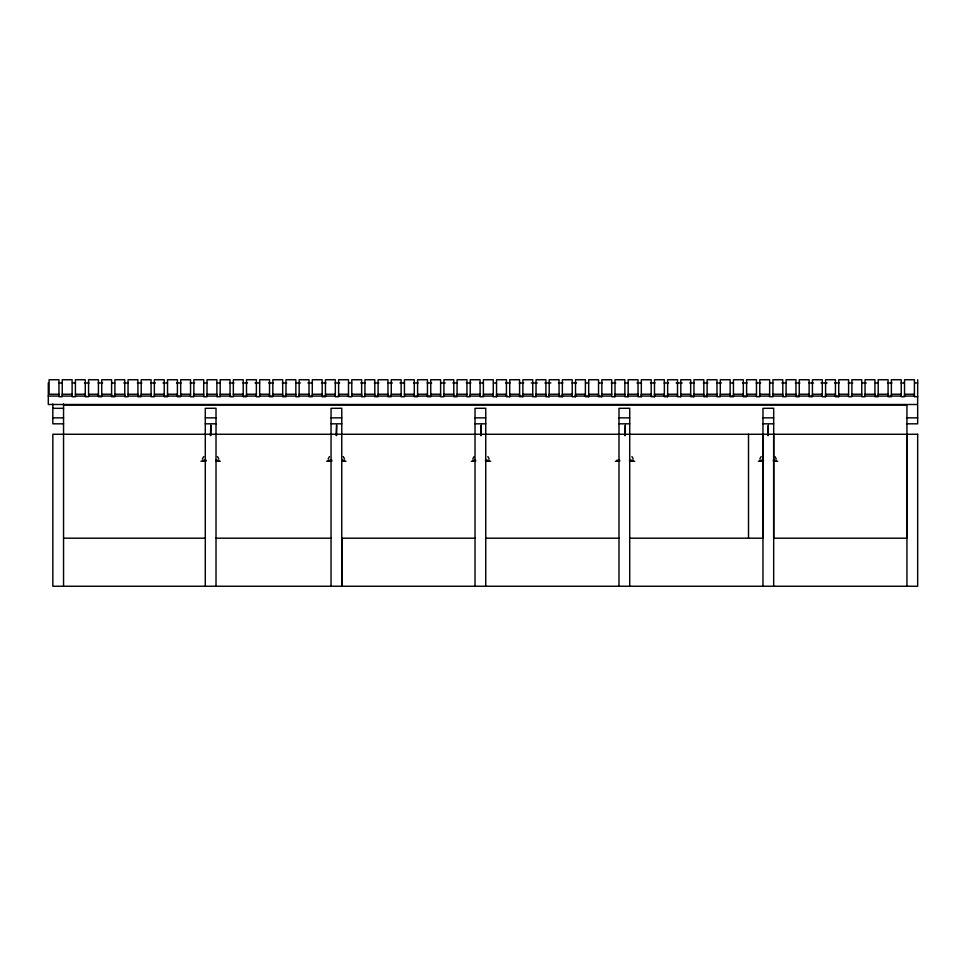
<?xml version="1.0" encoding="UTF-8"?>
<svg xmlns="http://www.w3.org/2000/svg" width="966" height="966" viewBox="0 0 966 966"><rect width="100%" height="100%" fill="white"/><g stroke="black" fill="none" stroke-linecap="round" stroke-linejoin="round"><path stroke-width="1.45" d="M58.95 394.237L49.085 394.237L49.085 379.747L58.95 379.747L58.95 396.724L62.247 396.724L62.247 379.747L72.112 379.747L72.112 396.724L75.408 396.724L75.408 379.747L85.274 379.747L85.274 396.724L88.57 396.724L88.57 379.747L98.435 379.747L98.435 396.724L101.732 396.724L101.732 379.747L111.597 379.747L111.597 396.724L114.894 396.724L114.894 379.747L124.759 379.747L124.759 396.724L128.055 396.724L128.055 379.747L137.921 379.747L137.921 396.724L141.205 396.724L141.205 379.747L151.082 379.747L151.082 396.724L154.367 396.724L154.367 379.747L164.244 379.747L164.244 396.724L167.529 396.724L167.529 379.747L177.406 379.747L177.406 396.724L180.69 396.724L180.69 379.747L190.556 379.747L190.556 396.724L193.852 396.724L193.852 379.747L203.717 379.747L203.717 396.724L207.014 396.724L207.014 379.747L216.879 379.747L216.879 396.724L220.176 396.724L220.176 379.747L230.041 379.747L230.041 396.724L233.337 396.724L233.337 379.747L243.203 379.747L243.203 396.724L246.499 396.724L246.499 379.747L256.364 379.747L256.364 396.724L259.661 396.724L259.661 379.747L269.526 379.747L269.526 396.724L272.823 396.724L272.823 379.747L282.688 379.747L282.688 396.724L285.984 396.724L285.984 379.747L295.85 379.747L295.85 396.724L299.146 396.724L299.146 379.747L309.011 379.747L309.011 396.724L312.296 396.724L312.296 379.747L322.173 379.747L322.173 396.724L325.457 396.724L325.457 379.747L335.335 379.747L335.335 396.724L338.619 396.724L338.619 379.747L348.497 379.747L348.497 396.724L351.781 396.724L351.781 379.747L361.646 379.747L361.646 396.724L364.943 396.724L364.943 379.747L374.808 379.747L374.808 396.724L378.104 396.724L378.104 379.747L387.97 379.747L387.97 396.724L391.266 396.724L391.266 379.747L401.132 379.747L401.132 396.724L404.428 396.724L404.428 379.747L414.293 379.747L414.293 396.724L417.59 396.724L417.59 379.747L427.455 379.747L427.455 396.724L430.751 396.724L430.751 379.747L440.617 379.747L440.617 396.724L443.913 396.724L443.913 379.747L453.779 379.747L453.779 396.724L457.075 396.724L457.075 379.747L466.94 379.747L466.94 396.724L470.237 396.724L470.237 379.747L480.102 379.747L480.102 396.724L483.386 396.724L483.386 379.747L493.264 379.747L493.264 396.724L496.548 396.724L496.548 394.237L506.425 394.237M496.548 396.724L496.548 379.747L506.425 379.747L506.425 396.724L509.71 396.724L509.71 394.237L519.587 394.237M509.71 396.724L509.71 379.747L519.587 379.747L519.587 396.724L522.872 396.724L522.872 394.237L532.737 394.237M522.872 396.724L522.872 379.747L532.737 379.747L532.737 396.724L536.033 396.724L536.033 394.237L545.899 394.237M536.033 396.724L536.033 379.747L545.899 379.747L545.899 396.724L549.195 396.724L549.195 394.237L559.06 394.237M549.195 396.724L549.195 379.747L559.06 379.747L559.06 396.724L562.357 396.724L562.357 394.237L572.222 394.237M562.357 396.724L562.357 379.747L572.222 379.747L572.222 396.724L575.519 396.724L575.519 394.237L585.384 394.237M575.519 396.724L575.519 379.747L585.384 379.747L585.384 396.724L588.68 396.724L588.68 394.237L598.546 394.237M588.68 396.724L588.68 379.747L598.546 379.747L598.546 396.724L601.842 396.724L601.842 394.237L611.707 394.237M601.842 396.724L601.842 379.747L611.707 379.747L611.707 396.724L615.004 396.724L615.004 394.237L624.869 394.237M615.004 396.724L615.004 379.747L624.869 379.747L624.869 396.724L628.166 396.724L628.166 394.237L638.031 394.237M628.166 396.724L628.166 379.747L638.031 379.747L638.031 396.724L641.327 396.724L641.327 394.237L651.193 394.237M641.327 396.724L641.327 379.747L651.193 379.747L651.193 396.724L654.489 396.724L654.489 394.237L664.354 394.237M654.489 396.724L654.489 379.747L664.354 379.747L664.354 396.724L667.639 396.724L667.639 394.237L677.516 394.237M667.639 396.724L667.639 379.747L677.516 379.747L677.516 396.724L680.801 396.724L680.801 394.237L690.678 394.237M680.801 396.724L680.801 379.747L690.678 379.747L690.678 396.724L693.962 396.724L693.962 394.237L703.828 394.237M693.962 396.724L693.962 379.747L703.828 379.747L703.828 396.724L707.124 396.724L707.124 394.237L716.989 394.237M762.971 434.265L762.971 538.195L629.711 538.195M773.681 434.265L773.681 538.195L906.941 538.195L906.941 434.265M707.124 396.724L707.124 379.747L716.989 379.747L716.989 396.724L720.286 396.724L720.286 379.747L730.151 379.747L730.151 396.724L733.448 396.724L733.448 379.747L743.313 379.747L743.313 396.724L746.609 396.724L746.609 379.747L756.475 379.747L756.475 396.724L759.771 396.724L759.771 379.747L769.636 379.747L769.636 396.724L772.933 396.724L772.933 379.747L782.798 379.747L782.798 396.724L786.095 396.724L786.095 379.747L795.96 379.747L795.96 396.724L799.256 396.724L799.256 379.747L809.122 379.747L809.122 396.724L812.418 396.724L812.418 379.747L822.283 379.747L822.283 396.724L825.58 396.724L825.58 394.237L835.445 394.237M825.58 396.724L825.58 379.747L835.445 379.747L835.445 396.724L838.73 396.724L838.73 394.237L848.607 394.237M202.51 458.741L203.741 456.604M328.247 458.741L329.454 456.604M472.857 458.741L474.089 456.604M759.928 458.741L761.16 456.604M58.866 382.971L61.884 382.971M72.45 382.971L75.469 382.971M84.525 382.971L89.053 382.971M98.109 382.971L102.638 382.971M111.694 382.971L114.713 382.971M123.769 382.971L128.297 382.971M137.353 382.971L141.881 382.971M150.925 382.971L155.454 382.971M163 382.971L167.529 382.971M176.585 382.971L181.113 382.971M190.169 382.971L194.697 382.971M203.754 382.971L206.772 382.971M217.338 382.971L220.357 382.971M229.413 382.971L233.941 382.971M242.997 382.971L247.525 382.971M255.072 382.971L259.6 382.971M268.657 382.971L273.185 382.971M282.241 382.971L286.769 382.971M295.825 382.971L300.354 382.971M307.9 382.971L312.429 382.971M321.485 382.971L326.013 382.971M335.057 382.971L339.585 382.971M348.641 382.971L351.66 382.971M360.716 382.971L365.245 382.971M374.301 382.971L378.829 382.971M387.885 382.971L392.413 382.971M399.96 382.971L404.488 382.971M413.545 382.971L418.073 382.971M427.129 382.971L431.657 382.971M440.713 382.971L445.241 382.971M452.788 382.971L457.316 382.971M466.373 382.971L470.901 382.971M479.957 382.971L482.976 382.971M493.541 382.971L496.56 382.971M505.616 382.971L510.145 382.971M519.201 382.971L523.717 382.971M531.264 382.971L537.301 382.971M544.848 382.971L550.886 382.971M558.433 382.971L562.961 382.971M572.017 382.971L576.545 382.971M585.601 382.971L588.62 382.971M599.186 382.971L602.204 382.971M611.261 382.971L615.789 382.971M624.845 382.971L627.864 382.971M636.92 382.971L641.448 382.971M650.504 382.971L655.033 382.971M664.089 382.971L668.617 382.971M676.164 382.971L682.201 382.971M689.748 382.971L694.276 382.971M703.333 382.971L707.861 382.971M716.905 382.971L721.433 382.971M730.489 382.971L733.508 382.971M742.564 382.971L747.092 382.971M756.149 382.971L760.677 382.971M769.733 382.971L772.752 382.971M781.808 382.971L786.336 382.971M795.392 382.971L799.92 382.971M808.977 382.971L813.505 382.971M821.052 382.971L827.089 382.971M834.636 382.971L839.164 382.971M848.22 382.971L852.749 382.971M861.805 382.971L866.333 382.971M875.389 382.971L878.408 382.971M887.464 382.971L891.992 382.971M901.049 382.971L904.055 382.971M914.621 382.971L917.64 382.971M62.247 394.237L72.112 394.237M75.408 394.237L85.274 394.237M88.57 394.237L98.435 394.237M101.732 394.237L111.597 394.237M114.894 394.237L124.759 394.237M128.055 394.237L137.921 394.237M141.205 394.237L151.082 394.237M154.367 394.237L164.244 394.237M167.529 394.237L177.406 394.237M180.69 394.237L190.556 394.237M193.852 394.237L203.717 394.237M207.014 394.237L216.879 394.237M220.176 394.237L230.041 394.237M233.337 394.237L243.203 394.237M246.499 394.237L256.364 394.237M259.661 394.237L269.526 394.237M272.823 394.237L282.688 394.237M285.984 394.237L295.85 394.237M299.146 394.237L309.011 394.237M312.296 394.237L322.173 394.237M325.457 394.237L335.335 394.237M338.619 394.237L348.497 394.237M351.781 394.237L361.646 394.237M364.943 394.237L374.808 394.237M378.104 394.237L387.97 394.237M391.266 394.237L401.132 394.237M404.428 394.237L414.293 394.237M417.59 394.237L427.455 394.237M430.751 394.237L440.617 394.237M443.913 394.237L453.779 394.237M457.075 394.237L466.94 394.237M470.237 394.237L480.102 394.237M483.386 394.237L493.264 394.237M720.286 394.237L730.151 394.237M733.448 394.237L743.313 394.237M746.609 394.237L756.475 394.237M759.771 394.237L769.636 394.237M772.933 394.237L782.798 394.237M786.095 394.237L795.96 394.237M799.256 394.237L809.122 394.237M812.418 394.237L822.283 394.237M851.891 394.237L861.769 394.237M865.053 394.237L874.93 394.237M878.215 394.237L888.08 394.237M891.377 394.237L901.242 394.237M904.538 394.237L914.404 394.237M48.3 396.072L58.866 396.072M61.884 396.072L72.45 396.072M75.469 396.072L86.034 396.072M89.053 396.072L125.278 396.072M128.297 396.072L150.925 396.072M153.944 396.072L190.169 396.072M193.188 396.072L203.754 396.072M206.772 396.072L217.338 396.072M220.357 396.072L230.922 396.072M233.941 396.072L256.582 396.072M259.6 396.072L295.825 396.072M298.844 396.072L335.057 396.072M338.076 396.072L348.641 396.072M351.66 396.072L362.226 396.072M365.245 396.072L401.47 396.072M404.488 396.072L440.713 396.072M443.732 396.072L466.373 396.072M469.391 396.072L479.957 396.072M482.976 396.072L493.541 396.072M496.56 396.072L507.126 396.072M510.145 396.072L532.773 396.072M535.792 396.072L546.358 396.072M549.376 396.072L572.017 396.072M575.036 396.072L611.261 396.072M614.279 396.072L624.845 396.072M627.864 396.072L638.429 396.072M641.448 396.072L652.014 396.072M655.033 396.072L677.673 396.072M680.692 396.072L716.905 396.072M719.924 396.072L756.149 396.072M759.167 396.072L769.733 396.072M772.752 396.072L783.317 396.072M786.336 396.072L822.561 396.072M825.58 396.072L848.22 396.072M851.239 396.072L861.805 396.072M864.824 396.072L901.049 396.072M904.055 396.072L914.621 396.072M917.7 396.724L914.404 396.724L914.404 379.747L904.538 379.747L904.538 396.724L901.242 396.724L901.242 379.747L891.377 379.747L891.377 396.724L888.08 396.724L888.08 379.747L878.215 379.747L878.215 396.724L874.93 396.724L874.93 379.747L865.053 379.747L865.053 396.724L861.769 396.724L861.769 379.747L851.891 379.747L851.891 396.724L848.607 396.724L848.607 379.747L838.73 379.747L838.73 396.724M63.551 404.983L906.941 404.983L906.941 586.253M52.84 408.328L63.551 408.328M52.84 417.855L63.551 417.855M205.287 417.855L216.01 417.855M331.048 417.855L341.771 417.855M475.018 417.855L485.741 417.855M618.989 417.855L629.711 417.855M762.971 417.855L773.681 417.855M906.941 417.855L917.664 417.855M63.551 423.82L52.84 423.82L52.84 403.897M205.287 423.82L216.01 423.82M331.048 423.82L341.771 423.82M475.018 423.82L485.741 423.82M618.989 423.82L629.711 423.82M762.971 423.82L773.681 423.82M906.941 423.82L917.664 423.82L917.664 405.515M202.365 460.251L206.193 460.251M215.889 460.251L218.908 460.251M328.09 460.251L331.93 460.251M341.626 460.251L344.62 460.251M472.712 460.251L475.707 460.251M485.391 460.251L489.243 460.251M616.779 460.251L619.774 460.251M629.458 460.251L633.298 460.251M759.783 460.251L763.611 460.251M773.307 460.251L776.326 460.251M200.964 461.253L206.084 461.253M215.998 461.253L220.308 461.253M326.689 461.253L331.797 461.253M341.723 461.253L346.021 461.253M471.311 461.253L475.622 461.253M485.524 461.253L490.643 461.253M615.378 461.253L619.665 461.253M629.591 461.253L634.698 461.253M758.382 461.253L763.502 461.253M773.404 461.253L777.727 461.253M63.551 538.195L205.287 538.195M216.01 538.195L331.048 538.195M475.018 538.195L341.771 538.195L341.771 586.253L341.771 408.256L331.048 408.328L331.048 586.253M485.741 538.195L618.989 538.195M774.937 456.604L776.157 458.741M631.933 456.604L633.128 458.741M487.866 456.604L489.086 458.741M343.256 456.604L344.451 458.741M217.519 456.604L218.739 458.741M917.7 379.747L917.64 404.5L48.3 404.5L48.3 382.971M773.681 586.253L773.681 408.256L762.971 408.328L762.971 586.253M768.308 435.581L768.308 425.076L767.777 435.581M748.505 434.265L748.505 538.098M629.711 586.253L629.711 408.256L618.989 408.328L618.989 586.253M625.304 435.581L625.304 425.076L624.773 435.581M485.741 586.253L485.741 408.256L475.018 408.328L475.018 586.253M481.237 435.581L481.237 425.076L480.706 435.581M336.627 435.581L336.627 425.076L336.096 435.581M216.01 586.253L216.01 408.256L205.287 408.328L205.287 586.253M210.89 435.581L210.89 425.076L210.359 435.581M63.551 403.897L63.551 586.253M917.664 434.265L52.84 434.265L52.84 586.253L917.664 586.253L917.664 434.265"/></g></svg>
